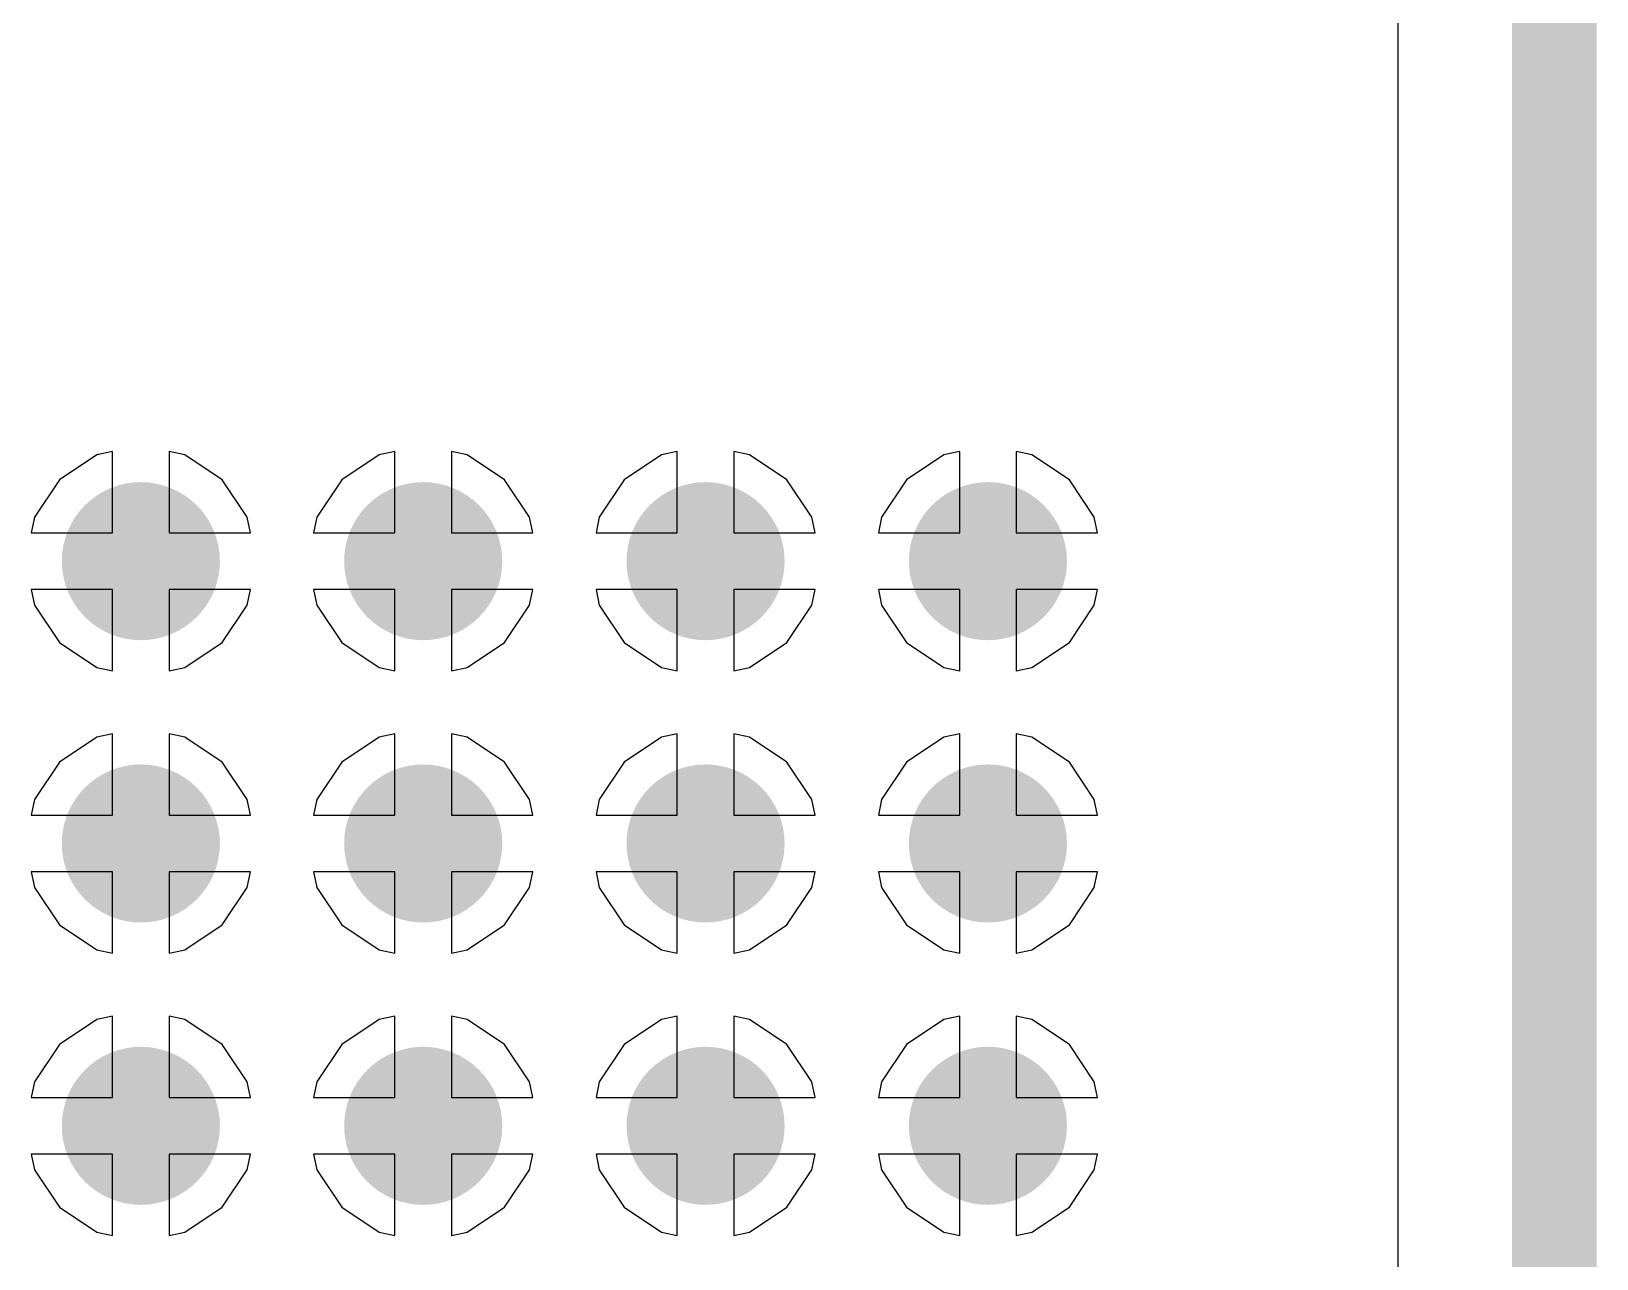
# Model space of a CAD drawing. Header units: millimetres. Extents: x 25 to 374, y 23 to 150.
# Drawn here: x 31.98 to 39.02, y 124.57 to 130.09 of the extents above; entities that cross this region are included whole.
import ezdxf

# ---------------------------------------------------------------- set-up
doc = ezdxf.new("R2010")
doc.units = ezdxf.units.MM
for name, color, linetype in [('BottomLayer', 5, 'Continuous'), ('BottomSolder', 6, 'Continuous'), ('MultiLayer', 9, 'Continuous'), ('TopLayer', 1, 'Continuous'), ('TopSolder', 216, 'Continuous'), ('ViaHoleLayer', 16, 'Continuous')]:
    doc.layers.add(name, color=color, linetype=linetype)

msp = doc.modelspace()

# ---------------------------------------------------------------- linework, layer by layer
at = {"layer": 'BottomLayer'}
for p, q in [((32.2757, 128.1872), (32.1077, 128.0749)), ((32.3469, 128.2014), (32.2757, 128.1872)), ((32.3469, 127.8357), (32.3469, 128.2014)), ((32.6721, 128.1872), (32.6009, 128.2014)), ((32.6009, 128.2014), (32.6009, 127.8357)), ((32.8401, 128.0749), (32.6721, 128.1872)), ((33.5457, 128.1872), (33.3777, 128.0749)), ((33.6169, 128.2014), (33.5457, 128.1872)), ((33.6169, 127.8357), (33.6169, 128.2014)), ((33.9421, 128.1872), (33.8709, 128.2014)), ((33.8709, 128.2014), (33.8709, 127.8357)), ((34.1101, 128.0749), (33.9421, 128.1872)), ((34.8157, 128.1872), (34.6477, 128.0749)), ((34.8869, 128.2014), (34.8157, 128.1872)), ((34.8869, 127.8357), (34.8869, 128.2014)), ((35.2121, 128.1872), (35.1409, 128.2014)), ((35.1409, 128.2014), (35.1409, 127.8357)), ((35.3801, 128.0749), (35.2121, 128.1872)), ((36.0857, 128.1872), (35.9177, 128.0749)), ((36.1569, 128.2014), (36.0857, 128.1872)), ((36.1569, 127.8357), (36.1569, 128.2014)), ((36.4821, 128.1872), (36.4109, 128.2014)), ((36.4109, 128.2014), (36.4109, 127.8357)), ((36.6501, 128.0749), (36.4821, 128.1872)), ((32.1077, 128.0749), (31.9954, 127.9069)), ((32.9524, 127.9069), (32.8401, 128.0749)), ((33.3777, 128.0749), (33.2654, 127.9069)), ((34.2224, 127.9069), (34.1101, 128.0749)), ((34.6477, 128.0749), (34.5354, 127.9069)), ((35.4924, 127.9069), (35.3801, 128.0749)), ((35.9177, 128.0749), (35.8054, 127.9069)), ((36.7624, 127.9069), (36.6501, 128.0749)), ((31.9954, 127.9069), (31.9812, 127.8357)), ((32.9666, 127.8357), (32.9524, 127.9069)), ((33.2654, 127.9069), (33.2512, 127.8357)), ((34.2366, 127.8357), (34.2224, 127.9069)), ((34.5354, 127.9069), (34.5212, 127.8357)), ((35.5066, 127.8357), (35.4924, 127.9069)), ((35.8054, 127.9069), (35.7912, 127.8357)), ((36.7766, 127.8357), (36.7624, 127.9069)), ((31.9812, 127.8357), (32.3469, 127.8357)), ((32.6009, 127.8357), (32.9666, 127.8357)), ((33.2512, 127.8357), (33.6169, 127.8357)), ((33.8709, 127.8357), (34.2366, 127.8357)), ((34.5212, 127.8357), (34.8869, 127.8357)), ((35.1409, 127.8357), (35.5066, 127.8357)), ((35.7912, 127.8357), (36.1569, 127.8357)), ((36.4109, 127.8357), (36.7766, 127.8357)), ((32.3469, 127.5817), (31.9812, 127.5817)), ((31.9812, 127.5817), (31.9954, 127.5104)), ((32.3469, 127.216), (32.3469, 127.5817)), ((32.9666, 127.5817), (32.6009, 127.5817)), ((32.6009, 127.5817), (32.6009, 127.216)), ((32.9524, 127.5104), (32.9666, 127.5817)), ((33.6169, 127.5817), (33.2512, 127.5817)), ((33.2512, 127.5817), (33.2654, 127.5104)), ((33.6169, 127.216), (33.6169, 127.5817)), ((34.2366, 127.5817), (33.8709, 127.5817)), ((33.8709, 127.5817), (33.8709, 127.216)), ((34.2224, 127.5104), (34.2366, 127.5817)), ((34.8869, 127.5817), (34.5212, 127.5817)), ((34.5212, 127.5817), (34.5354, 127.5104)), ((34.8869, 127.216), (34.8869, 127.5817)), ((35.5066, 127.5817), (35.1409, 127.5817)), ((35.1409, 127.5817), (35.1409, 127.216)), ((35.4924, 127.5104), (35.5066, 127.5817)), ((36.1569, 127.5817), (35.7912, 127.5817)), ((35.7912, 127.5817), (35.8054, 127.5104)), ((36.1569, 127.216), (36.1569, 127.5817)), ((36.7766, 127.5817), (36.4109, 127.5817)), ((36.4109, 127.5817), (36.4109, 127.216)), ((36.7624, 127.5104), (36.7766, 127.5817)), ((31.9954, 127.5104), (32.1077, 127.3424)), ((32.8401, 127.3424), (32.9524, 127.5104)), ((33.2654, 127.5104), (33.3777, 127.3424)), ((34.1101, 127.3424), (34.2224, 127.5104)), ((34.5354, 127.5104), (34.6477, 127.3424)), ((35.3801, 127.3424), (35.4924, 127.5104)), ((35.8054, 127.5104), (35.9177, 127.3424)), ((36.6501, 127.3424), (36.7624, 127.5104)), ((32.1077, 127.3424), (32.2757, 127.2301)), ((32.6721, 127.2301), (32.8401, 127.3424)), ((33.3777, 127.3424), (33.5457, 127.2301)), ((33.9421, 127.2301), (34.1101, 127.3424)), ((34.6477, 127.3424), (34.8157, 127.2301)), ((35.2121, 127.2301), (35.3801, 127.3424)), ((35.9177, 127.3424), (36.0857, 127.2301)), ((36.4821, 127.2301), (36.6501, 127.3424)), ((32.2757, 127.2301), (32.3469, 127.216)), ((32.6009, 127.216), (32.6721, 127.2301)), ((33.5457, 127.2301), (33.6169, 127.216)), ((33.8709, 127.216), (33.9421, 127.2301)), ((34.8157, 127.2301), (34.8869, 127.216)), ((35.1409, 127.216), (35.2121, 127.2301)), ((36.0857, 127.2301), (36.1569, 127.216)), ((36.4109, 127.216), (36.4821, 127.2301)), ((32.2757, 126.9172), (32.1077, 126.8049)), ((32.3469, 126.9314), (32.2757, 126.9172)), ((32.3469, 126.5657), (32.3469, 126.9314)), ((32.6721, 126.9172), (32.6009, 126.9314)), ((32.6009, 126.9314), (32.6009, 126.5657)), ((32.8401, 126.8049), (32.6721, 126.9172)), ((33.5457, 126.9172), (33.3777, 126.8049)), ((33.6169, 126.9314), (33.5457, 126.9172)), ((33.6169, 126.5657), (33.6169, 126.9314)), ((33.9421, 126.9172), (33.8709, 126.9314)), ((33.8709, 126.9314), (33.8709, 126.5657)), ((34.1101, 126.8049), (33.9421, 126.9172)), ((34.8157, 126.9172), (34.6477, 126.8049)), ((34.8869, 126.9314), (34.8157, 126.9172)), ((34.8869, 126.5657), (34.8869, 126.9314)), ((35.2121, 126.9172), (35.1409, 126.9314)), ((35.1409, 126.9314), (35.1409, 126.5657)), ((35.3801, 126.8049), (35.2121, 126.9172)), ((36.0857, 126.9172), (35.9177, 126.8049)), ((36.1569, 126.9314), (36.0857, 126.9172)), ((36.1569, 126.5657), (36.1569, 126.9314)), ((36.4821, 126.9172), (36.4109, 126.9314)), ((36.4109, 126.9314), (36.4109, 126.5657)), ((36.6501, 126.8049), (36.4821, 126.9172)), ((32.1077, 126.8049), (31.9954, 126.6369)), ((32.9524, 126.6369), (32.8401, 126.8049)), ((33.3777, 126.8049), (33.2654, 126.6369)), ((34.2224, 126.6369), (34.1101, 126.8049)), ((34.6477, 126.8049), (34.5354, 126.6369)), ((35.4924, 126.6369), (35.3801, 126.8049)), ((35.9177, 126.8049), (35.8054, 126.6369)), ((36.7624, 126.6369), (36.6501, 126.8049)), ((31.9954, 126.6369), (31.9812, 126.5657)), ((32.9666, 126.5657), (32.9524, 126.6369)), ((33.2654, 126.6369), (33.2512, 126.5657)), ((34.2366, 126.5657), (34.2224, 126.6369)), ((34.5354, 126.6369), (34.5212, 126.5657)), ((35.5066, 126.5657), (35.4924, 126.6369)), ((35.8054, 126.6369), (35.7912, 126.5657)), ((36.7766, 126.5657), (36.7624, 126.6369)), ((31.9812, 126.5657), (32.3469, 126.5657)), ((32.6009, 126.5657), (32.9666, 126.5657)), ((33.2512, 126.5657), (33.6169, 126.5657)), ((33.8709, 126.5657), (34.2366, 126.5657)), ((34.5212, 126.5657), (34.8869, 126.5657)), ((35.1409, 126.5657), (35.5066, 126.5657)), ((35.7912, 126.5657), (36.1569, 126.5657)), ((36.4109, 126.5657), (36.7766, 126.5657)), ((32.3469, 126.3117), (31.9812, 126.3117)), ((31.9812, 126.3117), (31.9954, 126.2404)), ((32.3469, 125.946), (32.3469, 126.3117)), ((32.9666, 126.3117), (32.6009, 126.3117)), ((32.6009, 126.3117), (32.6009, 125.946)), ((32.9524, 126.2404), (32.9666, 126.3117)), ((33.6169, 126.3117), (33.2512, 126.3117)), ((33.2512, 126.3117), (33.2654, 126.2404)), ((33.6169, 125.946), (33.6169, 126.3117)), ((34.2366, 126.3117), (33.8709, 126.3117)), ((33.8709, 126.3117), (33.8709, 125.946)), ((34.2224, 126.2404), (34.2366, 126.3117)), ((34.8869, 126.3117), (34.5212, 126.3117)), ((34.5212, 126.3117), (34.5354, 126.2404)), ((34.8869, 125.946), (34.8869, 126.3117)), ((35.5066, 126.3117), (35.1409, 126.3117)), ((35.1409, 126.3117), (35.1409, 125.946)), ((35.4924, 126.2404), (35.5066, 126.3117)), ((36.1569, 126.3117), (35.7912, 126.3117)), ((35.7912, 126.3117), (35.8054, 126.2404)), ((36.1569, 125.946), (36.1569, 126.3117)), ((36.7766, 126.3117), (36.4109, 126.3117)), ((36.4109, 126.3117), (36.4109, 125.946)), ((36.7624, 126.2404), (36.7766, 126.3117)), ((31.9954, 126.2404), (32.1077, 126.0724)), ((32.8401, 126.0724), (32.9524, 126.2404)), ((33.2654, 126.2404), (33.3777, 126.0724)), ((34.1101, 126.0724), (34.2224, 126.2404)), ((34.5354, 126.2404), (34.6477, 126.0724)), ((35.3801, 126.0724), (35.4924, 126.2404)), ((35.8054, 126.2404), (35.9177, 126.0724)), ((36.6501, 126.0724), (36.7624, 126.2404)), ((32.1077, 126.0724), (32.2757, 125.9601)), ((32.6721, 125.9601), (32.8401, 126.0724)), ((33.3777, 126.0724), (33.5457, 125.9601)), ((33.9421, 125.9601), (34.1101, 126.0724)), ((34.6477, 126.0724), (34.8157, 125.9601)), ((35.2121, 125.9601), (35.3801, 126.0724)), ((35.9177, 126.0724), (36.0857, 125.9601)), ((36.4821, 125.9601), (36.6501, 126.0724)), ((32.2757, 125.9601), (32.3469, 125.946)), ((32.6009, 125.946), (32.6721, 125.9601)), ((33.5457, 125.9601), (33.6169, 125.946)), ((33.8709, 125.946), (33.9421, 125.9601)), ((34.8157, 125.9601), (34.8869, 125.946)), ((35.1409, 125.946), (35.2121, 125.9601)), ((36.0857, 125.9601), (36.1569, 125.946)), ((36.4109, 125.946), (36.4821, 125.9601)), ((32.2757, 125.6472), (32.1077, 125.5349)), ((32.3469, 125.6614), (32.2757, 125.6472)), ((32.3469, 125.2957), (32.3469, 125.6614)), ((32.6721, 125.6472), (32.6009, 125.6614)), ((32.6009, 125.6614), (32.6009, 125.2957)), ((32.8401, 125.5349), (32.6721, 125.6472)), ((33.5457, 125.6472), (33.3777, 125.5349)), ((33.6169, 125.6614), (33.5457, 125.6472)), ((33.6169, 125.2957), (33.6169, 125.6614)), ((33.9421, 125.6472), (33.8709, 125.6614)), ((33.8709, 125.6614), (33.8709, 125.2957)), ((34.1101, 125.5349), (33.9421, 125.6472)), ((34.8157, 125.6472), (34.6477, 125.5349)), ((34.8869, 125.6614), (34.8157, 125.6472)), ((34.8869, 125.2957), (34.8869, 125.6614)), ((35.2121, 125.6472), (35.1409, 125.6614)), ((35.1409, 125.6614), (35.1409, 125.2957)), ((35.3801, 125.5349), (35.2121, 125.6472)), ((36.0857, 125.6472), (35.9177, 125.5349)), ((36.1569, 125.6614), (36.0857, 125.6472)), ((36.1569, 125.2957), (36.1569, 125.6614)), ((36.4821, 125.6472), (36.4109, 125.6614)), ((36.4109, 125.6614), (36.4109, 125.2957)), ((36.6501, 125.5349), (36.4821, 125.6472)), ((32.1077, 125.5349), (31.9954, 125.3669)), ((32.9524, 125.3669), (32.8401, 125.5349)), ((33.3777, 125.5349), (33.2654, 125.3669)), ((34.2224, 125.3669), (34.1101, 125.5349)), ((34.6477, 125.5349), (34.5354, 125.3669)), ((35.4924, 125.3669), (35.3801, 125.5349)), ((35.9177, 125.5349), (35.8054, 125.3669)), ((36.7624, 125.3669), (36.6501, 125.5349)), ((31.9954, 125.3669), (31.9812, 125.2957)), ((32.9666, 125.2957), (32.9524, 125.3669)), ((33.2654, 125.3669), (33.2512, 125.2957)), ((34.2366, 125.2957), (34.2224, 125.3669)), ((34.5354, 125.3669), (34.5212, 125.2957)), ((35.5066, 125.2957), (35.4924, 125.3669)), ((35.8054, 125.3669), (35.7912, 125.2957)), ((36.7766, 125.2957), (36.7624, 125.3669)), ((31.9812, 125.2957), (32.3469, 125.2957)), ((32.6009, 125.2957), (32.9666, 125.2957)), ((33.2512, 125.2957), (33.6169, 125.2957)), ((33.8709, 125.2957), (34.2366, 125.2957)), ((34.5212, 125.2957), (34.8869, 125.2957)), ((35.1409, 125.2957), (35.5066, 125.2957)), ((35.7912, 125.2957), (36.1569, 125.2957)), ((36.4109, 125.2957), (36.7766, 125.2957)), ((32.3469, 125.0417), (31.9812, 125.0417)), ((31.9812, 125.0417), (31.9954, 124.9704)), ((32.3469, 124.676), (32.3469, 125.0417)), ((32.9666, 125.0417), (32.6009, 125.0417)), ((32.6009, 125.0417), (32.6009, 124.676)), ((32.9524, 124.9704), (32.9666, 125.0417)), ((33.6169, 125.0417), (33.2512, 125.0417)), ((33.2512, 125.0417), (33.2654, 124.9704)), ((33.6169, 124.676), (33.6169, 125.0417)), ((34.2366, 125.0417), (33.8709, 125.0417)), ((33.8709, 125.0417), (33.8709, 124.676)), ((34.2224, 124.9704), (34.2366, 125.0417)), ((34.8869, 125.0417), (34.5212, 125.0417)), ((34.5212, 125.0417), (34.5354, 124.9704)), ((34.8869, 124.676), (34.8869, 125.0417)), ((35.5066, 125.0417), (35.1409, 125.0417)), ((35.1409, 125.0417), (35.1409, 124.676)), ((35.4924, 124.9704), (35.5066, 125.0417)), ((36.1569, 125.0417), (35.7912, 125.0417)), ((35.7912, 125.0417), (35.8054, 124.9704)), ((36.1569, 124.676), (36.1569, 125.0417)), ((36.7766, 125.0417), (36.4109, 125.0417)), ((36.4109, 125.0417), (36.4109, 124.676)), ((36.7624, 124.9704), (36.7766, 125.0417)), ((31.9954, 124.9704), (32.1077, 124.8024)), ((32.8401, 124.8024), (32.9524, 124.9704)), ((33.2654, 124.9704), (33.3777, 124.8024)), ((34.1101, 124.8024), (34.2224, 124.9704)), ((34.5354, 124.9704), (34.6477, 124.8024)), ((35.3801, 124.8024), (35.4924, 124.9704)), ((35.8054, 124.9704), (35.9177, 124.8024)), ((36.6501, 124.8024), (36.7624, 124.9704)), ((32.1077, 124.8024), (32.2757, 124.6901)), ((32.6721, 124.6901), (32.8401, 124.8024)), ((33.3777, 124.8024), (33.5457, 124.6901)), ((33.9421, 124.6901), (34.1101, 124.8024)), ((34.6477, 124.8024), (34.8157, 124.6901)), ((35.2121, 124.6901), (35.3801, 124.8024)), ((35.9177, 124.8024), (36.0857, 124.6901)), ((36.4821, 124.6901), (36.6501, 124.8024)), ((32.2757, 124.6901), (32.3469, 124.676)), ((32.6009, 124.676), (32.6721, 124.6901)), ((33.5457, 124.6901), (33.6169, 124.676)), ((33.8709, 124.676), (33.9421, 124.6901)), ((34.8157, 124.6901), (34.8869, 124.676)), ((35.1409, 124.676), (35.2121, 124.6901)), ((36.0857, 124.6901), (36.1569, 124.676)), ((36.4109, 124.676), (36.4821, 124.6901))]:
    msp.add_line(p, q, dxfattribs=at)
at = {"layer": 'BottomLayer', "const_width": 0.254}
for points in [[(32.3469, 127.7087, 1), (32.6009, 127.7087, 1)], [(33.6169, 127.7087, 1), (33.8709, 127.7087, 1)], [(34.8869, 127.7087, 1), (35.1409, 127.7087, 1)], [(36.1569, 127.7087, 1), (36.4109, 127.7087, 1)], [(32.3469, 126.4387, 1), (32.6009, 126.4387, 1)], [(33.6169, 126.4387, 1), (33.8709, 126.4387, 1)], [(34.8869, 126.4387, 1), (35.1409, 126.4387, 1)], [(36.1569, 126.4387, 1), (36.4109, 126.4387, 1)], [(32.3469, 125.1687, 1), (32.6009, 125.1687, 1)], [(33.6169, 125.1687, 1), (33.8709, 125.1687, 1)], [(34.8869, 125.1687, 1), (35.1409, 125.1687, 1)], [(36.1569, 125.1687, 1), (36.4109, 125.1687, 1)]]:
    msp.add_lwpolyline(points, format="xyb", close=True, dxfattribs=at)
at = {"layer": 'BottomSolder', "const_width": 0.3556}
for points in [[(32.2961, 127.7087, 1), (32.6517, 127.7087, 1)], [(33.5661, 127.7087, 1), (33.9217, 127.7087, 1)], [(34.8361, 127.7087, 1), (35.1917, 127.7087, 1)], [(36.1061, 127.7087, 1), (36.4617, 127.7087, 1)], [(32.2961, 126.4387, 1), (32.6517, 126.4387, 1)], [(33.5661, 126.4387, 1), (33.9217, 126.4387, 1)], [(34.8361, 126.4387, 1), (35.1917, 126.4387, 1)], [(36.1061, 126.4387, 1), (36.4617, 126.4387, 1)], [(32.2961, 125.1687, 1), (32.6517, 125.1687, 1)], [(33.5661, 125.1687, 1), (33.9217, 125.1687, 1)], [(34.8361, 125.1687, 1), (35.1917, 125.1687, 1)], [(36.1061, 125.1687, 1), (36.4617, 125.1687, 1)]]:
    msp.add_lwpolyline(points, format="xyb", close=True, dxfattribs=at)
at = {"layer": 'MultiLayer', "const_width": 0.254}
for points in [[(32.3469, 127.7087, 1), (32.6009, 127.7087, 1)], [(33.6169, 127.7087, 1), (33.8709, 127.7087, 1)], [(34.8869, 127.7087, 1), (35.1409, 127.7087, 1)], [(36.1569, 127.7087, 1), (36.4109, 127.7087, 1)], [(32.3469, 126.4387, 1), (32.6009, 126.4387, 1)], [(33.6169, 126.4387, 1), (33.8709, 126.4387, 1)], [(34.8869, 126.4387, 1), (35.1409, 126.4387, 1)], [(36.1569, 126.4387, 1), (36.4109, 126.4387, 1)], [(32.3469, 125.1687, 1), (32.6009, 125.1687, 1)], [(33.6169, 125.1687, 1), (33.8709, 125.1687, 1)], [(34.8869, 125.1687, 1), (35.1409, 125.1687, 1)], [(36.1569, 125.1687, 1), (36.4109, 125.1687, 1)]]:
    msp.add_lwpolyline(points, format="xyb", close=True, dxfattribs=at)
at = {"layer": 'TopLayer'}
for p, q in [((38.127, 135.6321), (38.127, 110.2878)), ((32.2757, 128.1872), (32.1077, 128.0749)), ((32.3469, 128.2014), (32.2757, 128.1872)), ((32.3469, 127.8357), (32.3469, 128.2014)), ((32.6721, 128.1872), (32.6009, 128.2014)), ((32.6009, 128.2014), (32.6009, 127.8357)), ((32.8401, 128.0749), (32.6721, 128.1872)), ((33.5457, 128.1872), (33.3777, 128.0749)), ((33.6169, 128.2014), (33.5457, 128.1872)), ((33.6169, 127.8357), (33.6169, 128.2014)), ((33.9421, 128.1872), (33.8709, 128.2014)), ((33.8709, 128.2014), (33.8709, 127.8357)), ((34.1101, 128.0749), (33.9421, 128.1872)), ((34.8157, 128.1872), (34.6477, 128.0749)), ((34.8869, 128.2014), (34.8157, 128.1872)), ((34.8869, 127.8357), (34.8869, 128.2014)), ((35.2121, 128.1872), (35.1409, 128.2014)), ((35.1409, 128.2014), (35.1409, 127.8357)), ((35.3801, 128.0749), (35.2121, 128.1872)), ((36.0857, 128.1872), (35.9177, 128.0749)), ((36.1569, 128.2014), (36.0857, 128.1872)), ((36.1569, 127.8357), (36.1569, 128.2014)), ((36.4821, 128.1872), (36.4109, 128.2014)), ((36.4109, 128.2014), (36.4109, 127.8357)), ((36.6501, 128.0749), (36.4821, 128.1872)), ((32.1077, 128.0749), (31.9954, 127.9069)), ((32.9524, 127.9069), (32.8401, 128.0749)), ((33.3777, 128.0749), (33.2654, 127.9069)), ((34.2224, 127.9069), (34.1101, 128.0749)), ((34.6477, 128.0749), (34.5354, 127.9069)), ((35.4924, 127.9069), (35.3801, 128.0749)), ((35.9177, 128.0749), (35.8054, 127.9069)), ((36.7624, 127.9069), (36.6501, 128.0749)), ((31.9954, 127.9069), (31.9812, 127.8357)), ((32.9666, 127.8357), (32.9524, 127.9069)), ((33.2654, 127.9069), (33.2512, 127.8357)), ((34.2366, 127.8357), (34.2224, 127.9069)), ((34.5354, 127.9069), (34.5212, 127.8357)), ((35.5066, 127.8357), (35.4924, 127.9069)), ((35.8054, 127.9069), (35.7912, 127.8357)), ((36.7766, 127.8357), (36.7624, 127.9069)), ((31.9812, 127.8357), (32.3469, 127.8357)), ((32.6009, 127.8357), (32.9666, 127.8357)), ((33.2512, 127.8357), (33.6169, 127.8357)), ((33.8709, 127.8357), (34.2366, 127.8357)), ((34.5212, 127.8357), (34.8869, 127.8357)), ((35.1409, 127.8357), (35.5066, 127.8357)), ((35.7912, 127.8357), (36.1569, 127.8357)), ((36.4109, 127.8357), (36.7766, 127.8357)), ((32.3469, 127.5817), (31.9812, 127.5817)), ((31.9812, 127.5817), (31.9954, 127.5104)), ((32.3469, 127.216), (32.3469, 127.5817)), ((32.9666, 127.5817), (32.6009, 127.5817)), ((32.6009, 127.5817), (32.6009, 127.216)), ((32.9524, 127.5104), (32.9666, 127.5817)), ((33.6169, 127.5817), (33.2512, 127.5817)), ((33.2512, 127.5817), (33.2654, 127.5104)), ((33.6169, 127.216), (33.6169, 127.5817)), ((34.2366, 127.5817), (33.8709, 127.5817)), ((33.8709, 127.5817), (33.8709, 127.216)), ((34.2224, 127.5104), (34.2366, 127.5817)), ((34.8869, 127.5817), (34.5212, 127.5817)), ((34.5212, 127.5817), (34.5354, 127.5104)), ((34.8869, 127.216), (34.8869, 127.5817)), ((35.5066, 127.5817), (35.1409, 127.5817)), ((35.1409, 127.5817), (35.1409, 127.216)), ((35.4924, 127.5104), (35.5066, 127.5817)), ((36.1569, 127.5817), (35.7912, 127.5817)), ((35.7912, 127.5817), (35.8054, 127.5104)), ((36.1569, 127.216), (36.1569, 127.5817)), ((36.7766, 127.5817), (36.4109, 127.5817)), ((36.4109, 127.5817), (36.4109, 127.216)), ((36.7624, 127.5104), (36.7766, 127.5817)), ((31.9954, 127.5104), (32.1077, 127.3424)), ((32.8401, 127.3424), (32.9524, 127.5104)), ((33.2654, 127.5104), (33.3777, 127.3424)), ((34.1101, 127.3424), (34.2224, 127.5104)), ((34.5354, 127.5104), (34.6477, 127.3424)), ((35.3801, 127.3424), (35.4924, 127.5104)), ((35.8054, 127.5104), (35.9177, 127.3424)), ((36.6501, 127.3424), (36.7624, 127.5104)), ((32.1077, 127.3424), (32.2757, 127.2301)), ((32.6721, 127.2301), (32.8401, 127.3424)), ((33.3777, 127.3424), (33.5457, 127.2301)), ((33.9421, 127.2301), (34.1101, 127.3424)), ((34.6477, 127.3424), (34.8157, 127.2301)), ((35.2121, 127.2301), (35.3801, 127.3424)), ((35.9177, 127.3424), (36.0857, 127.2301)), ((36.4821, 127.2301), (36.6501, 127.3424)), ((32.2757, 127.2301), (32.3469, 127.216)), ((32.6009, 127.216), (32.6721, 127.2301)), ((33.5457, 127.2301), (33.6169, 127.216)), ((33.8709, 127.216), (33.9421, 127.2301)), ((34.8157, 127.2301), (34.8869, 127.216)), ((35.1409, 127.216), (35.2121, 127.2301)), ((36.0857, 127.2301), (36.1569, 127.216)), ((36.4109, 127.216), (36.4821, 127.2301)), ((32.2757, 126.9172), (32.1077, 126.8049)), ((32.3469, 126.9314), (32.2757, 126.9172)), ((32.3469, 126.5657), (32.3469, 126.9314)), ((32.6721, 126.9172), (32.6009, 126.9314)), ((32.6009, 126.9314), (32.6009, 126.5657)), ((32.8401, 126.8049), (32.6721, 126.9172)), ((33.5457, 126.9172), (33.3777, 126.8049)), ((33.6169, 126.9314), (33.5457, 126.9172)), ((33.6169, 126.5657), (33.6169, 126.9314)), ((33.9421, 126.9172), (33.8709, 126.9314)), ((33.8709, 126.9314), (33.8709, 126.5657)), ((34.1101, 126.8049), (33.9421, 126.9172)), ((34.8157, 126.9172), (34.6477, 126.8049)), ((34.8869, 126.9314), (34.8157, 126.9172)), ((34.8869, 126.5657), (34.8869, 126.9314)), ((35.2121, 126.9172), (35.1409, 126.9314)), ((35.1409, 126.9314), (35.1409, 126.5657)), ((35.3801, 126.8049), (35.2121, 126.9172)), ((36.0857, 126.9172), (35.9177, 126.8049)), ((36.1569, 126.9314), (36.0857, 126.9172)), ((36.1569, 126.5657), (36.1569, 126.9314)), ((36.4821, 126.9172), (36.4109, 126.9314)), ((36.4109, 126.9314), (36.4109, 126.5657)), ((36.6501, 126.8049), (36.4821, 126.9172)), ((32.1077, 126.8049), (31.9954, 126.6369)), ((32.9524, 126.6369), (32.8401, 126.8049)), ((33.3777, 126.8049), (33.2654, 126.6369)), ((34.2224, 126.6369), (34.1101, 126.8049)), ((34.6477, 126.8049), (34.5354, 126.6369)), ((35.4924, 126.6369), (35.3801, 126.8049)), ((35.9177, 126.8049), (35.8054, 126.6369)), ((36.7624, 126.6369), (36.6501, 126.8049)), ((31.9954, 126.6369), (31.9812, 126.5657)), ((32.9666, 126.5657), (32.9524, 126.6369)), ((33.2654, 126.6369), (33.2512, 126.5657)), ((34.2366, 126.5657), (34.2224, 126.6369)), ((34.5354, 126.6369), (34.5212, 126.5657)), ((35.5066, 126.5657), (35.4924, 126.6369)), ((35.8054, 126.6369), (35.7912, 126.5657)), ((36.7766, 126.5657), (36.7624, 126.6369)), ((31.9812, 126.5657), (32.3469, 126.5657)), ((32.6009, 126.5657), (32.9666, 126.5657)), ((33.2512, 126.5657), (33.6169, 126.5657)), ((33.8709, 126.5657), (34.2366, 126.5657)), ((34.5212, 126.5657), (34.8869, 126.5657)), ((35.1409, 126.5657), (35.5066, 126.5657)), ((35.7912, 126.5657), (36.1569, 126.5657)), ((36.4109, 126.5657), (36.7766, 126.5657)), ((32.3469, 126.3117), (31.9812, 126.3117)), ((31.9812, 126.3117), (31.9954, 126.2404)), ((32.3469, 125.946), (32.3469, 126.3117)), ((32.9666, 126.3117), (32.6009, 126.3117)), ((32.6009, 126.3117), (32.6009, 125.946)), ((32.9524, 126.2404), (32.9666, 126.3117)), ((33.6169, 126.3117), (33.2512, 126.3117)), ((33.2512, 126.3117), (33.2654, 126.2404)), ((33.6169, 125.946), (33.6169, 126.3117)), ((34.2366, 126.3117), (33.8709, 126.3117)), ((33.8709, 126.3117), (33.8709, 125.946)), ((34.2224, 126.2404), (34.2366, 126.3117)), ((34.8869, 126.3117), (34.5212, 126.3117)), ((34.5212, 126.3117), (34.5354, 126.2404)), ((34.8869, 125.946), (34.8869, 126.3117)), ((35.5066, 126.3117), (35.1409, 126.3117)), ((35.1409, 126.3117), (35.1409, 125.946)), ((35.4924, 126.2404), (35.5066, 126.3117)), ((36.1569, 126.3117), (35.7912, 126.3117)), ((35.7912, 126.3117), (35.8054, 126.2404)), ((36.1569, 125.946), (36.1569, 126.3117)), ((36.7766, 126.3117), (36.4109, 126.3117)), ((36.4109, 126.3117), (36.4109, 125.946)), ((36.7624, 126.2404), (36.7766, 126.3117)), ((31.9954, 126.2404), (32.1077, 126.0724)), ((32.8401, 126.0724), (32.9524, 126.2404)), ((33.2654, 126.2404), (33.3777, 126.0724)), ((34.1101, 126.0724), (34.2224, 126.2404)), ((34.5354, 126.2404), (34.6477, 126.0724)), ((35.3801, 126.0724), (35.4924, 126.2404)), ((35.8054, 126.2404), (35.9177, 126.0724)), ((36.6501, 126.0724), (36.7624, 126.2404)), ((32.1077, 126.0724), (32.2757, 125.9601)), ((32.6721, 125.9601), (32.8401, 126.0724)), ((33.3777, 126.0724), (33.5457, 125.9601)), ((33.9421, 125.9601), (34.1101, 126.0724)), ((34.6477, 126.0724), (34.8157, 125.9601)), ((35.2121, 125.9601), (35.3801, 126.0724)), ((35.9177, 126.0724), (36.0857, 125.9601)), ((36.4821, 125.9601), (36.6501, 126.0724)), ((32.2757, 125.9601), (32.3469, 125.946)), ((32.6009, 125.946), (32.6721, 125.9601)), ((33.5457, 125.9601), (33.6169, 125.946)), ((33.8709, 125.946), (33.9421, 125.9601)), ((34.8157, 125.9601), (34.8869, 125.946)), ((35.1409, 125.946), (35.2121, 125.9601)), ((36.0857, 125.9601), (36.1569, 125.946)), ((36.4109, 125.946), (36.4821, 125.9601)), ((32.2757, 125.6472), (32.1077, 125.5349)), ((32.3469, 125.6614), (32.2757, 125.6472)), ((32.3469, 125.2957), (32.3469, 125.6614)), ((32.6721, 125.6472), (32.6009, 125.6614)), ((32.6009, 125.6614), (32.6009, 125.2957)), ((32.8401, 125.5349), (32.6721, 125.6472)), ((33.5457, 125.6472), (33.3777, 125.5349)), ((33.6169, 125.6614), (33.5457, 125.6472)), ((33.6169, 125.2957), (33.6169, 125.6614)), ((33.9421, 125.6472), (33.8709, 125.6614)), ((33.8709, 125.6614), (33.8709, 125.2957)), ((34.1101, 125.5349), (33.9421, 125.6472)), ((34.8157, 125.6472), (34.6477, 125.5349)), ((34.8869, 125.6614), (34.8157, 125.6472)), ((34.8869, 125.2957), (34.8869, 125.6614)), ((35.2121, 125.6472), (35.1409, 125.6614)), ((35.1409, 125.6614), (35.1409, 125.2957)), ((35.3801, 125.5349), (35.2121, 125.6472)), ((36.0857, 125.6472), (35.9177, 125.5349)), ((36.1569, 125.6614), (36.0857, 125.6472)), ((36.1569, 125.2957), (36.1569, 125.6614)), ((36.4821, 125.6472), (36.4109, 125.6614)), ((36.4109, 125.6614), (36.4109, 125.2957)), ((36.6501, 125.5349), (36.4821, 125.6472)), ((32.1077, 125.5349), (31.9954, 125.3669)), ((32.9524, 125.3669), (32.8401, 125.5349)), ((33.3777, 125.5349), (33.2654, 125.3669)), ((34.2224, 125.3669), (34.1101, 125.5349)), ((34.6477, 125.5349), (34.5354, 125.3669)), ((35.4924, 125.3669), (35.3801, 125.5349)), ((35.9177, 125.5349), (35.8054, 125.3669)), ((36.7624, 125.3669), (36.6501, 125.5349)), ((31.9954, 125.3669), (31.9812, 125.2957)), ((32.9666, 125.2957), (32.9524, 125.3669)), ((33.2654, 125.3669), (33.2512, 125.2957)), ((34.2366, 125.2957), (34.2224, 125.3669)), ((34.5354, 125.3669), (34.5212, 125.2957)), ((35.5066, 125.2957), (35.4924, 125.3669)), ((35.8054, 125.3669), (35.7912, 125.2957)), ((36.7766, 125.2957), (36.7624, 125.3669)), ((31.9812, 125.2957), (32.3469, 125.2957)), ((32.6009, 125.2957), (32.9666, 125.2957)), ((33.2512, 125.2957), (33.6169, 125.2957)), ((33.8709, 125.2957), (34.2366, 125.2957)), ((34.5212, 125.2957), (34.8869, 125.2957)), ((35.1409, 125.2957), (35.5066, 125.2957)), ((35.7912, 125.2957), (36.1569, 125.2957)), ((36.4109, 125.2957), (36.7766, 125.2957)), ((32.3469, 125.0417), (31.9812, 125.0417)), ((31.9812, 125.0417), (31.9954, 124.9704)), ((32.3469, 124.676), (32.3469, 125.0417)), ((32.9666, 125.0417), (32.6009, 125.0417)), ((32.6009, 125.0417), (32.6009, 124.676)), ((32.9524, 124.9704), (32.9666, 125.0417)), ((33.6169, 125.0417), (33.2512, 125.0417)), ((33.2512, 125.0417), (33.2654, 124.9704)), ((33.6169, 124.676), (33.6169, 125.0417)), ((34.2366, 125.0417), (33.8709, 125.0417)), ((33.8709, 125.0417), (33.8709, 124.676)), ((34.2224, 124.9704), (34.2366, 125.0417)), ((34.8869, 125.0417), (34.5212, 125.0417)), ((34.5212, 125.0417), (34.5354, 124.9704)), ((34.8869, 124.676), (34.8869, 125.0417)), ((35.5066, 125.0417), (35.1409, 125.0417)), ((35.1409, 125.0417), (35.1409, 124.676)), ((35.4924, 124.9704), (35.5066, 125.0417)), ((36.1569, 125.0417), (35.7912, 125.0417)), ((35.7912, 125.0417), (35.8054, 124.9704)), ((36.1569, 124.676), (36.1569, 125.0417)), ((36.7766, 125.0417), (36.4109, 125.0417)), ((36.4109, 125.0417), (36.4109, 124.676)), ((36.7624, 124.9704), (36.7766, 125.0417)), ((31.9954, 124.9704), (32.1077, 124.8024)), ((32.8401, 124.8024), (32.9524, 124.9704)), ((33.2654, 124.9704), (33.3777, 124.8024)), ((34.1101, 124.8024), (34.2224, 124.9704)), ((34.5354, 124.9704), (34.6477, 124.8024)), ((35.3801, 124.8024), (35.4924, 124.9704)), ((35.8054, 124.9704), (35.9177, 124.8024)), ((36.6501, 124.8024), (36.7624, 124.9704)), ((32.1077, 124.8024), (32.2757, 124.6901)), ((32.6721, 124.6901), (32.8401, 124.8024)), ((33.3777, 124.8024), (33.5457, 124.6901)), ((33.9421, 124.6901), (34.1101, 124.8024)), ((34.6477, 124.8024), (34.8157, 124.6901)), ((35.2121, 124.6901), (35.3801, 124.8024)), ((35.9177, 124.8024), (36.0857, 124.6901)), ((36.4821, 124.6901), (36.6501, 124.8024)), ((32.2757, 124.6901), (32.3469, 124.676)), ((32.6009, 124.676), (32.6721, 124.6901)), ((33.5457, 124.6901), (33.6169, 124.676)), ((33.8709, 124.676), (33.9421, 124.6901)), ((34.8157, 124.6901), (34.8869, 124.676)), ((35.1409, 124.676), (35.2121, 124.6901)), ((36.0857, 124.6901), (36.1569, 124.676)), ((36.4109, 124.676), (36.4821, 124.6901))]:
    msp.add_line(p, q, dxfattribs=at)
at = {"layer": 'TopLayer', "const_width": 0.381}
msp.add_lwpolyline([(38.8315, 108.6866), (38.8315, 137.2489)], dxfattribs=at)
at = {"layer": 'TopLayer', "const_width": 0.254}
for points in [[(32.3469, 127.7087, 1), (32.6009, 127.7087, 1)], [(33.6169, 127.7087, 1), (33.8709, 127.7087, 1)], [(34.8869, 127.7087, 1), (35.1409, 127.7087, 1)], [(36.1569, 127.7087, 1), (36.4109, 127.7087, 1)], [(32.3469, 126.4387, 1), (32.6009, 126.4387, 1)], [(33.6169, 126.4387, 1), (33.8709, 126.4387, 1)], [(34.8869, 126.4387, 1), (35.1409, 126.4387, 1)], [(36.1569, 126.4387, 1), (36.4109, 126.4387, 1)], [(32.3469, 125.1687, 1), (32.6009, 125.1687, 1)], [(33.6169, 125.1687, 1), (33.8709, 125.1687, 1)], [(34.8869, 125.1687, 1), (35.1409, 125.1687, 1)], [(36.1569, 125.1687, 1), (36.4109, 125.1687, 1)]]:
    msp.add_lwpolyline(points, format="xyb", close=True, dxfattribs=at)
at = {"layer": 'TopSolder', "const_width": 0.3556}
for points in [[(32.2961, 127.7087, 1), (32.6517, 127.7087, 1)], [(33.5661, 127.7087, 1), (33.9217, 127.7087, 1)], [(34.8361, 127.7087, 1), (35.1917, 127.7087, 1)], [(36.1061, 127.7087, 1), (36.4617, 127.7087, 1)], [(32.2961, 126.4387, 1), (32.6517, 126.4387, 1)], [(33.5661, 126.4387, 1), (33.9217, 126.4387, 1)], [(34.8361, 126.4387, 1), (35.1917, 126.4387, 1)], [(36.1061, 126.4387, 1), (36.4617, 126.4387, 1)], [(32.2961, 125.1687, 1), (32.6517, 125.1687, 1)], [(33.5661, 125.1687, 1), (33.9217, 125.1687, 1)], [(34.8361, 125.1687, 1), (35.1917, 125.1687, 1)], [(36.1061, 125.1687, 1), (36.4617, 125.1687, 1)]]:
    msp.add_lwpolyline(points, format="xyb", close=True, dxfattribs=at)
at = {"layer": 'ViaHoleLayer', "const_width": 0.127}
for points in [[(32.4104, 127.7087, 1), (32.5374, 127.7087, 1)], [(33.6804, 127.7087, 1), (33.8074, 127.7087, 1)], [(34.9504, 127.7087, 1), (35.0774, 127.7087, 1)], [(36.2204, 127.7087, 1), (36.3474, 127.7087, 1)], [(32.4104, 126.4387, 1), (32.5374, 126.4387, 1)], [(33.6804, 126.4387, 1), (33.8074, 126.4387, 1)], [(34.9504, 126.4387, 1), (35.0774, 126.4387, 1)], [(36.2204, 126.4387, 1), (36.3474, 126.4387, 1)], [(32.4104, 125.1687, 1), (32.5374, 125.1687, 1)], [(33.6804, 125.1687, 1), (33.8074, 125.1687, 1)], [(34.9504, 125.1687, 1), (35.0774, 125.1687, 1)], [(36.2204, 125.1687, 1), (36.3474, 125.1687, 1)]]:
    msp.add_lwpolyline(points, format="xyb", close=True, dxfattribs=at)

doc.saveas('drawing.dxf')
